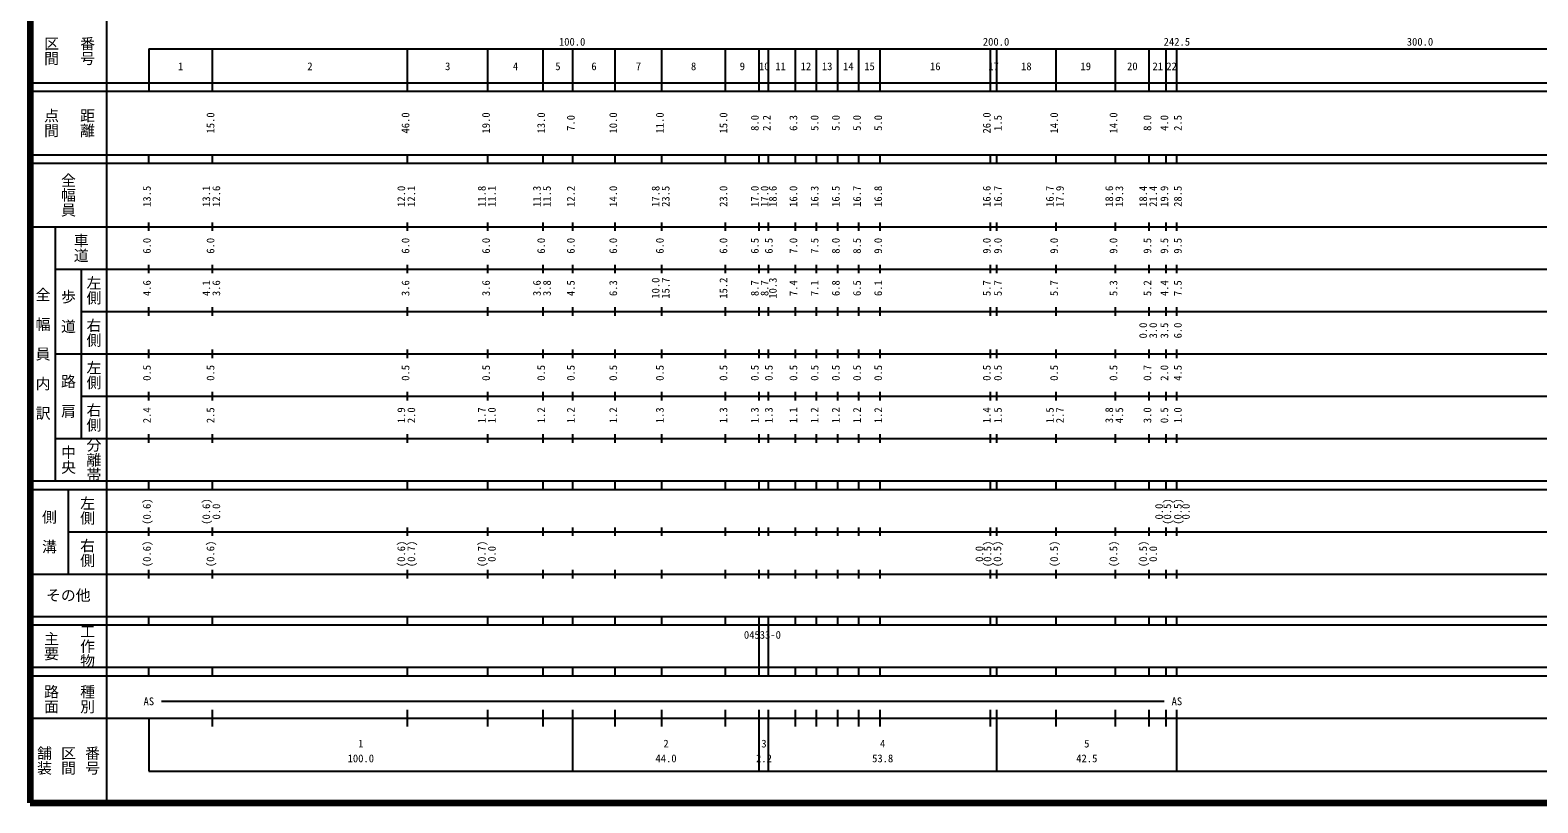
# Model space of a CAD drawing. Units: millimetres on the paper, enlarged 1000 times. Extents: x 40000 to 680000, y 20000 to 380000.
# Drawn here: x 40000 to 395649, y 20000 to 202409 of the extents above; entities that cross this region are included whole.
import ezdxf
from ezdxf.enums import TextEntityAlignment as Align

# ---------------------------------------------------------------- set-up
doc = ezdxf.new("R2010")
doc.units = ezdxf.units.MM
doc.header["$LTSCALE"] = 1000
doc.layers.add('M-TTL', color=2, linetype='Continuous', lineweight=140)
doc.layers.add('M-TTL-BAND', color=7, linetype='Continuous', lineweight=25)
doc.styles.add('@ＭＳ ゴシック', font='')
doc.styles.add('ＭＳ ゴシック', font='')
doc.styles.get('@ＭＳ ゴシック').set_extended_font_data('@MS Gothic')
doc.styles.get('ＭＳ ゴシック').set_extended_font_data('MS Gothic')

msp = doc.modelspace()

# ---------------------------------------------------------------- linework, layer by layer
at = {"layer": 'M-TTL'}
for p, q in [((40000, 380000), (40000, 20000)), ((40000, 20000), (680000, 20000))]:
    msp.add_line(p, q, dxfattribs=at)
at = {"layer": 'M-TTL-BAND'}
for p, q in [((58000, 370000), (58000, 20000)), ((68000, 198000), (579000, 198000)), ((68000, 198000), (68000, 188000)), ((83000, 188000), (83000, 198000)), ((129000, 188000), (129000, 198000)), ((148000, 188000), (148000, 198000)), ((161000, 188000), (161000, 198000)), ((168000, 188000), (168000, 198000)), ((178000, 188000), (178000, 198000)), ((189000, 188000), (189000, 198000)), ((204000, 188000), (204000, 198000)), ((212000, 188000), (212000, 198000)), ((214200, 188000), (214200, 198000)), ((220500, 188000), (220500, 198000)), ((225500, 188000), (225500, 198000)), ((230500, 188000), (230500, 198000)), ((235500, 188000), (235500, 198000)), ((240500, 188000), (240500, 198000)), ((266500, 188000), (266500, 198000)), ((268000, 188000), (268000, 198000)), ((282000, 188000), (282000, 198000)), ((296000, 188000), (296000, 198000)), ((304000, 188000), (304000, 198000)), ((308000, 188000), (308000, 198000)), ((310500, 188000), (310500, 198000)), ((40000, 190000), (579000, 190000)), ((40000, 188000), (579000, 188000)), ((40000, 173000), (579000, 173000)), ((40000, 171000), (579000, 171000)), ((68000, 171000), (68000, 173000)), ((83000, 171000), (83000, 173000)), ((129000, 171000), (129000, 173000)), ((148000, 171000), (148000, 173000)), ((161000, 171000), (161000, 173000)), ((168000, 171000), (168000, 173000)), ((178000, 171000), (178000, 173000)), ((189000, 171000), (189000, 173000)), ((204000, 171000), (204000, 173000)), ((212000, 171000), (212000, 173000)), ((214200, 171000), (214200, 173000)), ((220500, 171000), (220500, 173000)), ((225500, 171000), (225500, 173000)), ((230500, 171000), (230500, 173000)), ((235500, 171000), (235500, 173000)), ((240500, 171000), (240500, 173000)), ((266500, 171000), (266500, 173000)), ((268000, 171000), (268000, 173000)), ((282000, 171000), (282000, 173000)), ((296000, 171000), (296000, 173000)), ((304000, 171000), (304000, 173000)), ((308000, 171000), (308000, 173000)), ((310500, 171000), (310500, 173000)), ((68000, 155000), (68000, 157000)), ((83000, 155000), (83000, 157000)), ((129000, 155000), (129000, 157000)), ((148000, 155000), (148000, 157000)), ((161000, 155000), (161000, 157000)), ((168000, 155000), (168000, 157000)), ((178000, 155000), (178000, 157000)), ((189000, 155000), (189000, 157000)), ((204000, 155000), (204000, 157000)), ((212000, 155000), (212000, 157000)), ((214200, 155000), (214200, 157000)), ((220500, 155000), (220500, 157000)), ((225500, 155000), (225500, 157000)), ((230500, 155000), (230500, 157000)), ((235500, 155000), (235500, 157000)), ((240500, 155000), (240500, 157000)), ((266500, 155000), (266500, 157000)), ((268000, 155000), (268000, 157000)), ((282000, 155000), (282000, 157000)), ((296000, 155000), (296000, 157000)), ((304000, 155000), (304000, 157000)), ((308000, 155000), (308000, 157000)), ((310500, 155000), (310500, 157000)), ((40000, 156000), (579000, 156000)), ((46000, 96000), (46000, 156000)), ((46000, 146000), (579000, 146000)), ((52000, 146000), (52000, 106000)), ((68000, 145000), (68000, 147000)), ((83000, 145000), (83000, 147000)), ((129000, 145000), (129000, 147000)), ((148000, 145000), (148000, 147000)), ((161000, 145000), (161000, 147000)), ((168000, 145000), (168000, 147000)), ((178000, 145000), (178000, 147000)), ((189000, 145000), (189000, 147000)), ((204000, 145000), (204000, 147000)), ((212000, 145000), (212000, 147000)), ((214200, 145000), (214200, 147000)), ((220500, 145000), (220500, 147000)), ((225500, 145000), (225500, 147000)), ((230500, 145000), (230500, 147000)), ((235500, 145000), (235500, 147000)), ((240500, 145000), (240500, 147000)), ((266500, 145000), (266500, 147000)), ((268000, 145000), (268000, 147000)), ((282000, 145000), (282000, 147000)), ((296000, 145000), (296000, 147000)), ((304000, 145000), (304000, 147000)), ((308000, 145000), (308000, 147000)), ((310500, 145000), (310500, 147000)), ((52000, 136000), (579000, 136000)), ((68000, 135000), (68000, 137000)), ((83000, 135000), (83000, 137000)), ((129000, 135000), (129000, 137000)), ((148000, 135000), (148000, 137000)), ((161000, 135000), (161000, 137000)), ((168000, 135000), (168000, 137000)), ((178000, 135000), (178000, 137000)), ((189000, 135000), (189000, 137000)), ((204000, 135000), (204000, 137000)), ((212000, 135000), (212000, 137000)), ((214200, 135000), (214200, 137000)), ((220500, 135000), (220500, 137000)), ((225500, 135000), (225500, 137000)), ((230500, 135000), (230500, 137000)), ((235500, 135000), (235500, 137000)), ((240500, 135000), (240500, 137000)), ((266500, 135000), (266500, 137000)), ((268000, 135000), (268000, 137000)), ((282000, 135000), (282000, 137000)), ((296000, 135000), (296000, 137000)), ((304000, 135000), (304000, 137000)), ((308000, 135000), (308000, 137000)), ((310500, 135000), (310500, 137000)), ((46000, 126000), (579000, 126000)), ((68000, 125000), (68000, 127000)), ((83000, 125000), (83000, 127000)), ((129000, 125000), (129000, 127000)), ((148000, 125000), (148000, 127000)), ((161000, 125000), (161000, 127000)), ((168000, 125000), (168000, 127000)), ((178000, 125000), (178000, 127000)), ((189000, 125000), (189000, 127000)), ((204000, 125000), (204000, 127000)), ((212000, 125000), (212000, 127000)), ((214200, 125000), (214200, 127000)), ((220500, 125000), (220500, 127000)), ((225500, 125000), (225500, 127000)), ((230500, 125000), (230500, 127000)), ((235500, 125000), (235500, 127000)), ((240500, 125000), (240500, 127000)), ((266500, 125000), (266500, 127000)), ((268000, 125000), (268000, 127000)), ((282000, 125000), (282000, 127000)), ((296000, 125000), (296000, 127000)), ((304000, 125000), (304000, 127000)), ((308000, 125000), (308000, 127000)), ((310500, 125000), (310500, 127000)), ((52000, 116000), (579000, 116000)), ((68000, 115000), (68000, 117000)), ((83000, 115000), (83000, 117000)), ((129000, 115000), (129000, 117000)), ((148000, 115000), (148000, 117000)), ((161000, 115000), (161000, 117000)), ((168000, 115000), (168000, 117000)), ((178000, 115000), (178000, 117000)), ((189000, 115000), (189000, 117000)), ((204000, 115000), (204000, 117000)), ((212000, 115000), (212000, 117000)), ((214200, 115000), (214200, 117000)), ((220500, 115000), (220500, 117000)), ((225500, 115000), (225500, 117000)), ((230500, 115000), (230500, 117000)), ((235500, 115000), (235500, 117000)), ((240500, 115000), (240500, 117000)), ((266500, 115000), (266500, 117000)), ((268000, 115000), (268000, 117000)), ((282000, 115000), (282000, 117000)), ((296000, 115000), (296000, 117000)), ((304000, 115000), (304000, 117000)), ((308000, 115000), (308000, 117000)), ((310500, 115000), (310500, 117000)), ((68000, 105000), (68000, 107000)), ((83000, 105000), (83000, 107000)), ((129000, 105000), (129000, 107000)), ((148000, 105000), (148000, 107000)), ((161000, 105000), (161000, 107000)), ((168000, 105000), (168000, 107000)), ((178000, 105000), (178000, 107000)), ((189000, 105000), (189000, 107000)), ((204000, 105000), (204000, 107000)), ((212000, 105000), (212000, 107000)), ((214200, 105000), (214200, 107000)), ((220500, 105000), (220500, 107000)), ((225500, 105000), (225500, 107000)), ((230500, 105000), (230500, 107000)), ((235500, 105000), (235500, 107000)), ((240500, 105000), (240500, 107000)), ((266500, 105000), (266500, 107000)), ((268000, 105000), (268000, 107000)), ((282000, 105000), (282000, 107000)), ((296000, 105000), (296000, 107000)), ((304000, 105000), (304000, 107000)), ((308000, 105000), (308000, 107000)), ((310500, 105000), (310500, 107000)), ((46000, 106000), (579000, 106000)), ((40000, 96000), (579000, 96000)), ((40000, 94000), (579000, 94000)), ((49000, 94000), (49000, 74000)), ((68000, 94000), (68000, 96000)), ((83000, 94000), (83000, 96000)), ((129000, 94000), (129000, 96000)), ((148000, 94000), (148000, 96000)), ((161000, 94000), (161000, 96000)), ((168000, 94000), (168000, 96000)), ((178000, 94000), (178000, 96000)), ((189000, 94000), (189000, 96000)), ((204000, 94000), (204000, 96000)), ((212000, 94000), (212000, 96000)), ((214200, 94000), (214200, 96000)), ((220500, 94000), (220500, 96000)), ((225500, 94000), (225500, 96000)), ((230500, 94000), (230500, 96000)), ((235500, 94000), (235500, 96000)), ((240500, 94000), (240500, 96000)), ((266500, 94000), (266500, 96000)), ((268000, 94000), (268000, 96000)), ((282000, 94000), (282000, 96000)), ((296000, 94000), (296000, 96000)), ((304000, 94000), (304000, 96000)), ((308000, 94000), (308000, 96000)), ((310500, 94000), (310500, 96000)), ((49000, 84000), (579000, 84000)), ((68000, 83000), (68000, 85000)), ((83000, 83000), (83000, 85000)), ((129000, 83000), (129000, 85000)), ((148000, 83000), (148000, 85000)), ((161000, 83000), (161000, 85000)), ((168000, 83000), (168000, 85000)), ((178000, 83000), (178000, 85000)), ((189000, 83000), (189000, 85000)), ((204000, 83000), (204000, 85000)), ((212000, 83000), (212000, 85000)), ((214200, 83000), (214200, 85000)), ((220500, 83000), (220500, 85000)), ((225500, 83000), (225500, 85000)), ((230500, 83000), (230500, 85000)), ((235500, 83000), (235500, 85000)), ((240500, 83000), (240500, 85000)), ((266500, 83000), (266500, 85000)), ((268000, 83000), (268000, 85000)), ((282000, 83000), (282000, 85000)), ((296000, 83000), (296000, 85000)), ((304000, 83000), (304000, 85000)), ((308000, 83000), (308000, 85000)), ((310500, 83000), (310500, 85000)), ((68000, 73000), (68000, 75000)), ((83000, 73000), (83000, 75000)), ((129000, 73000), (129000, 75000)), ((148000, 73000), (148000, 75000)), ((161000, 73000), (161000, 75000)), ((168000, 73000), (168000, 75000)), ((178000, 73000), (178000, 75000)), ((189000, 73000), (189000, 75000)), ((204000, 73000), (204000, 75000)), ((212000, 73000), (212000, 75000)), ((214200, 73000), (214200, 75000)), ((220500, 73000), (220500, 75000)), ((225500, 73000), (225500, 75000)), ((230500, 73000), (230500, 75000)), ((235500, 73000), (235500, 75000)), ((240500, 73000), (240500, 75000)), ((266500, 73000), (266500, 75000)), ((268000, 73000), (268000, 75000)), ((282000, 73000), (282000, 75000)), ((296000, 73000), (296000, 75000)), ((304000, 73000), (304000, 75000)), ((308000, 73000), (308000, 75000)), ((310500, 73000), (310500, 75000)), ((40000, 74000), (579000, 74000)), ((40000, 64000), (579000, 64000)), ((40000, 62000), (579000, 62000)), ((68000, 62000), (68000, 64000)), ((83000, 62000), (83000, 64000)), ((129000, 62000), (129000, 64000)), ((148000, 62000), (148000, 64000)), ((161000, 62000), (161000, 64000)), ((168000, 62000), (168000, 64000)), ((178000, 62000), (178000, 64000)), ((189000, 62000), (189000, 64000)), ((204000, 62000), (204000, 64000)), ((212000, 62000), (212000, 64000)), ((212000, 52000), (212000, 62000)), ((214200, 62000), (214200, 64000)), ((214200, 52000), (214200, 62000)), ((220500, 62000), (220500, 64000)), ((225500, 62000), (225500, 64000)), ((230500, 62000), (230500, 64000)), ((235500, 62000), (235500, 64000)), ((240500, 62000), (240500, 64000)), ((266500, 62000), (266500, 64000)), ((268000, 62000), (268000, 64000)), ((282000, 62000), (282000, 64000)), ((296000, 62000), (296000, 64000)), ((304000, 62000), (304000, 64000)), ((308000, 62000), (308000, 64000)), ((310500, 62000), (310500, 64000)), ((40000, 52000), (579000, 52000)), ((40000, 50000), (579000, 50000)), ((68000, 50000), (68000, 52000)), ((83000, 50000), (83000, 52000)), ((129000, 50000), (129000, 52000)), ((148000, 50000), (148000, 52000)), ((161000, 50000), (161000, 52000)), ((168000, 50000), (168000, 52000)), ((178000, 50000), (178000, 52000)), ((189000, 50000), (189000, 52000)), ((204000, 50000), (204000, 52000)), ((212000, 50000), (212000, 52000)), ((214200, 50000), (214200, 52000)), ((220500, 50000), (220500, 52000)), ((225500, 50000), (225500, 52000)), ((230500, 50000), (230500, 52000)), ((235500, 50000), (235500, 52000)), ((240500, 50000), (240500, 52000)), ((266500, 50000), (266500, 52000)), ((268000, 50000), (268000, 52000)), ((282000, 50000), (282000, 52000)), ((296000, 50000), (296000, 52000)), ((304000, 50000), (304000, 52000)), ((308000, 50000), (308000, 52000)), ((310500, 50000), (310500, 52000)), ((71000, 44000), (307500, 44000)), ((40000, 40000), (579000, 40000)), ((68000, 40000), (68000, 27500)), ((83000, 38000), (83000, 42000)), ((129000, 38000), (129000, 42000)), ((148000, 38000), (148000, 42000)), ((161000, 38000), (161000, 42000)), ((168000, 27500), (168000, 42000)), ((178000, 38000), (178000, 42000)), ((189000, 38000), (189000, 42000)), ((204000, 38000), (204000, 42000)), ((212000, 38000), (212000, 42000)), ((212000, 27500), (212000, 42000)), ((214200, 27500), (214200, 42000)), ((220500, 38000), (220500, 42000)), ((225500, 38000), (225500, 42000)), ((230500, 38000), (230500, 42000)), ((235500, 38000), (235500, 42000)), ((240500, 38000), (240500, 42000)), ((266500, 38000), (266500, 42000)), ((268000, 38000), (268000, 42000)), ((268000, 27500), (268000, 42000)), ((282000, 38000), (282000, 42000)), ((296000, 38000), (296000, 42000)), ((304000, 38000), (304000, 42000)), ((308000, 38000), (308000, 42000)), ((310500, 27500), (310500, 42000)), ((68000, 27500), (579000, 27500))]:
    msp.add_line(p, q, dxfattribs=at)

# ---------------------------------------------------------------- texts
at = {"layer": 'M-TTL-BAND', "style": '@ＭＳ ゴシック'}
for s, p in [('区間', (45000, 197500)), ('番号', (53500, 197500)), ('点間', (45000, 180500)), ('距離', (53500, 180500)), ('全幅員', (49000, 163500)), ('車道', (52000, 151000)), ('左側', (55000, 141000)), ('全\u3000幅\u3000員\u3000内\u3000訳', (43000, 126000)), ('歩\u3000道', (49000, 136000)), ('右側', (55000, 131000)), ('路\u3000肩', (49000, 116000)), ('左側', (55000, 121000)), ('右側', (55000, 111000)), ('中央', (49000, 101000)), ('分離帯', (55000, 101000)), ('側\u3000溝', (44500, 84000)), ('左側', (53500, 89000)), ('右側', (53500, 79000)), ('工作物', (53500, 57000)), ('主要', (45000, 57000)), ('路面', (45000, 44500)), ('種別', (53500, 44500)), ('舗装', (43333, 30000)), ('区間', (49000, 30000)), ('番号', (54667, 30000))]:
    msp.add_text(s, height=2566, rotation=270, dxfattribs=at).set_placement(p, align=Align.MIDDLE_CENTER)
at = {"layer": 'M-TTL-BAND', "style": 'ＭＳ ゴシック'}
for s, p in [('100.0', (167844, 198195)), ('200.0', (267844, 198195)), ('242.5', (310500, 198195)), ('300.0', (367844, 198195)), ('1', (75500, 192405)), ('2', (106000, 192405)), ('3', (138500, 192405)), ('4', (154500, 192405)), ('5', (164500, 192405)), ('6', (173000, 192405)), ('7', (183500, 192405)), ('8', (196500, 192405)), ('9', (208000, 192405)), ('10', (213165, 192405)), ('11', (217000, 192405)), ('12', (223000, 192405)), ('13', (228000, 192405)), ('14', (233000, 192405)), ('15', (238000, 192405)), ('16', (253500, 192405)), ('17', (267250, 192405)), ('18', (275000, 192405)), ('19', (289000, 192405)), ('20', (300000, 192405)), ('21', (306000, 192405)), ('22', (309250, 192405)), ('AS', (68000, 42500)), ('AS', (310500, 42500)), ('1', (118000, 32523)), ('2', (190000, 32523)), ('3', (213100, 32523)), ('4', (241100, 32523)), ('5', (289250, 32523)), ('100.0', (118000, 29033)), ('44.0', (190000, 29033)), ('2.2', (213100, 29033)), ('53.8', (241100, 29033)), ('42.5', (289250, 29033))]:
    msp.add_text(s, height=1833, dxfattribs=at).set_placement(p, align=Align.BOTTOM_CENTER)
for s, p in [('15.0', (84000, 180500)), ('46.0', (130000, 180500)), ('19.0', (149000, 180500)), ('13.0', (162000, 180500)), ('7.0', (169000, 180500)), ('10.0', (179000, 180500)), ('11.0', (190000, 180500)), ('15.0', (205000, 180500)), ('8.0', (212394, 180500)), ('2.2', (215200, 180500)), ('6.3', (221500, 180500)), ('5.0', (226500, 180500)), ('5.0', (231500, 180500)), ('5.0', (236500, 180500)), ('5.0', (241500, 180500)), ('26.0', (267114, 180500)), ('1.5', (269743, 180500)), ('14.0', (283000, 180500)), ('14.0', (297000, 180500)), ('8.0', (305000, 180500)), ('4.0', (309000, 180500)), ('2.5', (312189, 180500)), ('13.5', (69000, 163174)), ('13.1', (83000, 163174)), ('12.6', (85370, 163174)), ('12.0', (129000, 163174)), ('12.1', (131370, 163174)), ('11.8', (148000, 163174)), ('11.1', (150370, 163174)), ('11.3', (161000, 163174)), ('11.5', (163370, 163174)), ('12.2', (169000, 163174)), ('14.0', (179000, 163174)), ('17.8', (189000, 163174)), ('23.5', (191370, 163174)), ('23.0', (205000, 163174)), ('17.0', (212394, 163174)), ('17.0', (214700, 163174)), ('18.6', (216646, 163174)), ('16.0', (221500, 163174)), ('16.3', (226500, 163174)), ('16.5', (231500, 163174)), ('16.7', (236500, 163174)), ('16.8', (241500, 163174)), ('16.6', (267114, 163174)), ('16.7', (269743, 163174)), ('16.7', (282000, 163174)), ('17.9', (284370, 163174)), ('18.6', (296000, 163174)), ('19.3', (298370, 163174)), ('18.4', (304000, 163174)), ('21.4', (306370, 163174)), ('19.9', (309000, 163174)), ('28.5', (312189, 163174)), ('6.0', (69000, 151500)), ('6.0', (84000, 151500)), ('6.0', (130000, 151500)), ('6.0', (149000, 151500)), ('6.0', (162000, 151500)), ('6.0', (169000, 151500)), ('6.0', (179000, 151500)), ('6.0', (190000, 151500)), ('6.0', (205000, 151500)), ('6.5', (212394, 151500)), ('6.5', (215700, 151500)), ('7.0', (221500, 151500)), ('7.5', (226500, 151500)), ('8.0', (231500, 151500)), ('8.5', (236500, 151500)), ('9.0', (241500, 151500)), ('9.0', (267114, 151500)), ('9.0', (269743, 151500)), ('9.0', (283000, 151500)), ('9.0', (297000, 151500)), ('9.5', (305000, 151500)), ('9.5', (309000, 151500)), ('9.5', (312189, 151500)), ('4.6', (69000, 141500)), ('4.1', (83000, 141500)), ('3.6', (85370, 141500)), ('3.6', (130000, 141500)), ('3.6', (149000, 141500)), ('3.6', (161000, 141500)), ('3.8', (163370, 141500)), ('4.5', (169000, 141500)), ('6.3', (179000, 141500)), ('10.0', (189000, 141500)), ('15.7', (191370, 141500)), ('15.2', (205000, 141500)), ('8.7', (212394, 141500)), ('8.7', (214700, 141500)), ('10.3', (216646, 141500)), ('7.4', (221500, 141500)), ('7.1', (226500, 141500)), ('6.8', (231500, 141500)), ('6.5', (236500, 141500)), ('6.1', (241500, 141500)), ('5.7', (267114, 141500)), ('5.7', (269743, 141500)), ('5.7', (283000, 141500)), ('5.3', (297000, 141500)), ('5.2', (305000, 141500)), ('4.4', (309000, 141500)), ('7.5', (312189, 141500)), ('0.0', (304000, 131500)), ('3.0', (306370, 131500)), ('3.5', (309000, 131500)), ('6.0', (312189, 131500)), ('0.5', (69000, 121500)), ('0.5', (84000, 121500)), ('0.5', (130000, 121500)), ('0.5', (149000, 121500)), ('0.5', (162000, 121500)), ('0.5', (169000, 121500)), ('0.5', (179000, 121500)), ('0.5', (190000, 121500)), ('0.5', (205000, 121500)), ('0.5', (212394, 121500)), ('0.5', (215700, 121500)), ('0.5', (221500, 121500)), ('0.5', (226500, 121500)), ('0.5', (231500, 121500)), ('0.5', (236500, 121500)), ('0.5', (241500, 121500)), ('0.5', (267114, 121500)), ('0.5', (269743, 121500)), ('0.5', (283000, 121500)), ('0.5', (297000, 121500)), ('0.7', (305000, 121500)), ('2.0', (309000, 121500)), ('4.5', (312189, 121500)), ('2.4', (69000, 111500)), ('2.5', (84000, 111500)), ('1.9', (129000, 111500)), ('2.0', (131370, 111500)), ('1.7', (148000, 111500)), ('1.0', (150370, 111500)), ('1.2', (162000, 111500)), ('1.2', (169000, 111500)), ('1.2', (179000, 111500)), ('1.3', (190000, 111500)), ('1.3', (205000, 111500)), ('1.3', (212394, 111500)), ('1.3', (215700, 111500)), ('1.1', (221500, 111500)), ('1.2', (226500, 111500)), ('1.2', (231500, 111500)), ('1.2', (236500, 111500)), ('1.2', (241500, 111500)), ('1.4', (267114, 111500)), ('1.5', (269743, 111500)), ('1.5', (282000, 111500)), ('2.7', (284370, 111500)), ('3.8', (296000, 111500)), ('4.5', (298370, 111500)), ('3.0', (305000, 111500)), ('0.5', (309000, 111500)), ('1.0', (312189, 111500)), ('(0.6)', (69000, 88764)), ('(0.6)', (83000, 88764)), ('0.0', (85370, 88764)), ('0.0', (307759, 88764)), ('(0.5)', (309700, 88764)), ('(0.5)', (312189, 88764)), ('0.0', (314081, 88764)), ('(0.6)', (69000, 78764)), ('(0.6)', (84000, 78764)), ('(0.6)', (129000, 78764)), ('(0.7)', (131370, 78764)), ('(0.7)', (148000, 78764)), ('0.0', (150370, 78764)), ('0.0', (265369, 78764)), ('(0.5)', (267282, 78764)), ('(0.5)', (269613, 78764)), ('(0.5)', (283000, 78764)), ('(0.5)', (297000, 78764)), ('(0.5)', (304000, 78764)), ('0.0', (306370, 78764))]:
    msp.add_text(s, height=1833, rotation=90, dxfattribs=at).set_placement(p, align=Align.BOTTOM_CENTER)
for s, height, p in [('その他', 2566, (49000, 69000)), ('04533-0', 1833, (212729, 59655))]:
    msp.add_text(s, height=height, dxfattribs=at).set_placement(p, align=Align.MIDDLE_CENTER)

doc.saveas('drawing.dxf')
